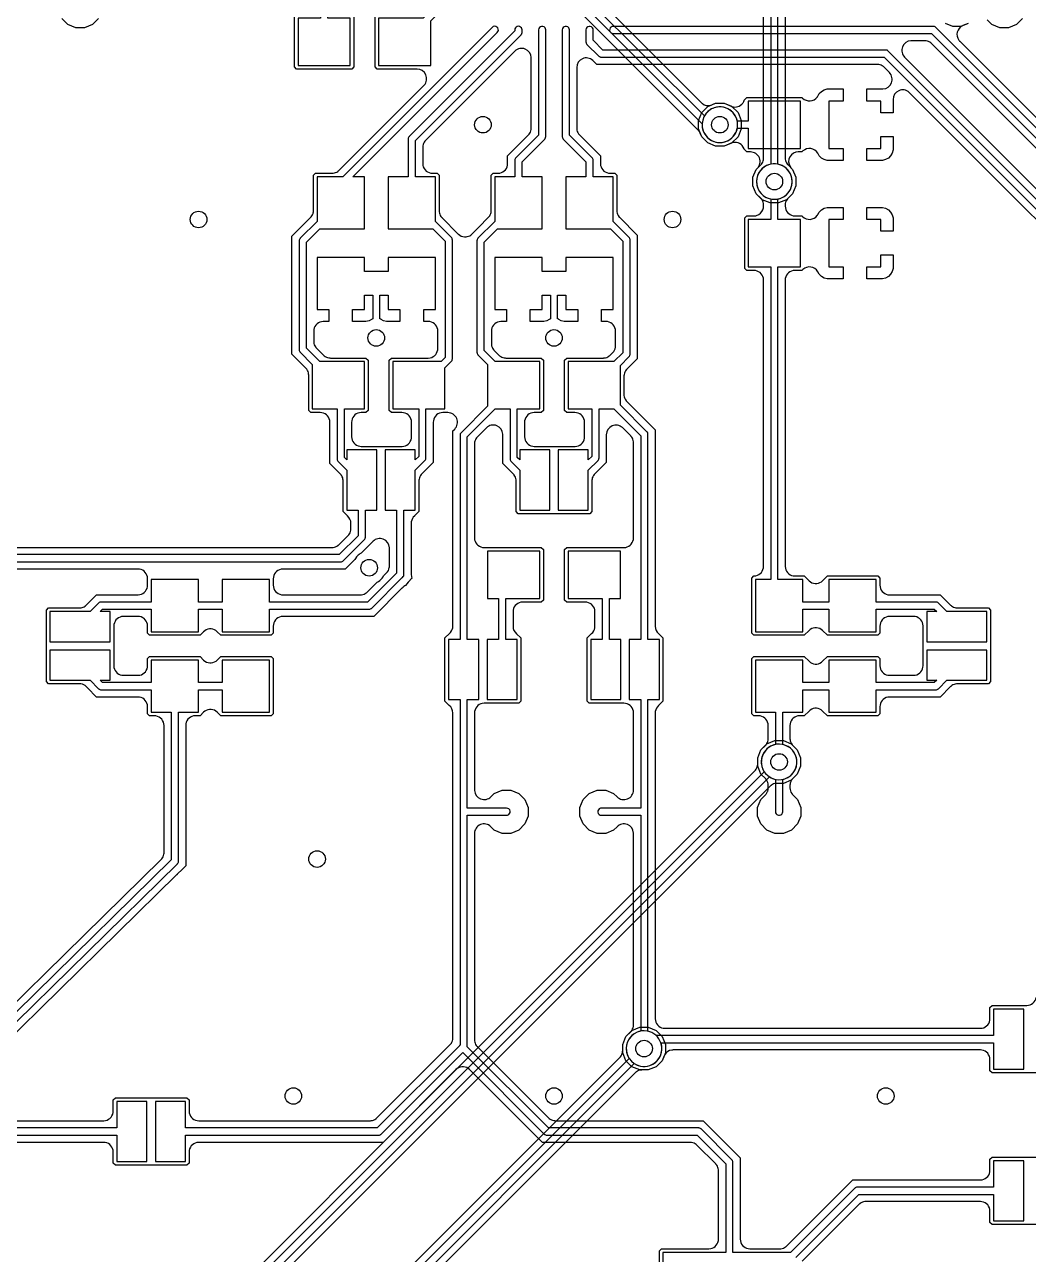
# Model space of a CAD drawing. Header units: millimetres. Extents: x 0 to 70, y 0 to 70.
# Drawn here: x 23.83 to 45.01, y 13.16 to 39.11 of the extents above; entities that cross this region are included whole.
import ezdxf

# ---------------------------------------------------------------- set-up
doc = ezdxf.new("R2010")
doc.units = ezdxf.units.MM

msp = doc.modelspace()

# ---------------------------------------------------------------- linework, layer by layer
at = {"layer": '16_copper'}
for points in [[(39.723, 35.431, 0.817366), (39.726, 36.168), (39.726, 39.882), (39.771, 39.894, 1), (39.529, 40.606), (39.484, 40.587, 0.713592), (39.574, 39.882), (39.574, 36.168), (39.529, 36.156, 0.876973), (39.675, 35.425)], [(38.573, 36.631, 1), (38.427, 37.369), (38.379, 37.356, 0.1651), (38.188, 37.209), (38.173, 37.184), (35.708, 39.65), (35.711, 39.666, 1), (35.429, 39.694), (35.429, 39.666, 0.414214), (35.584, 39.539), (35.6, 39.542), (38.125, 37.017), (38.125, 36.975, 0.414214), (38.525, 36.625)], [(21.573, 3.931, 0.817366), (21.576, 4.668), (21.576, 5.268), (39.544, 23.236), (39.584, 23.213, 1), (39.916, 23.887), (39.871, 23.906, 0.713595), (39.436, 23.344), (21.446, 5.354), (21.441, 5.347), (21.436, 5.341, 0.087651), (21.426, 5.316), (21.425, 5.309), (21.424, 5.3), (21.424, 4.668), (21.379, 4.656, 0.876973), (21.525, 3.925)], [(31.073, 8.081, 0.817366), (31.076, 8.818), (31.076, 11.568), (36.694, 17.186), (36.734, 17.163, 1), (37.066, 17.837), (37.021, 17.856, 0.713595), (36.586, 17.294), (30.946, 11.654), (30.941, 11.647), (30.936, 11.641, 0.087651), (30.926, 11.616), (30.925, 11.609), (30.924, 11.6), (30.924, 8.818), (30.879, 8.806, 0.876973), (31.025, 8.075)]]:
    msp.add_lwpolyline(points, format="xyb", close=True, dxfattribs=at)
for points in [[(39.879, 39.756), (39.879, 36.294), (39.879, 36.284), (39.88, 36.273, 0.132342), (39.917, 36.175), (39.923, 36.168, 0.018024), (39.932, 36.157), (39.938, 36.15), (40.033, 36.056), (40.101, 35.89), (40.101, 35.71), (40.033, 35.544), (39.906, 35.417), (39.74, 35.349), (39.56, 35.349), (39.394, 35.417), (39.267, 35.544), (39.199, 35.71), (39.199, 35.89), (39.267, 36.056), (39.362, 36.15), (39.368, 36.158), (39.375, 36.165, 0.132344), (39.419, 36.261), (39.419, 36.27, 0.018059), (39.421, 36.284), (39.421, 36.294), (39.421, 39.756)], [(35.969, 39.605), (38.11, 37.463), (38.121, 37.454), (38.132, 37.444, 0.22288), (38.301, 37.409), (38.305, 37.41), (38.308, 37.41), (38.317, 37.414), (38.332, 37.419), (38.41, 37.451), (38.59, 37.451), (38.756, 37.383), (38.883, 37.256), (38.951, 37.09), (38.951, 36.91), (38.883, 36.744), (38.756, 36.617), (38.59, 36.549), (38.41, 36.549), (38.244, 36.617), (38.117, 36.744), (38.087, 36.818, 0.058456), (38.064, 36.859), (38.055, 36.87), (38.049, 36.877), (38.046, 36.88), (38.043, 36.884), (37.962, 36.965), (35.341, 39.585)], [(21.271, 5.395), (39.239, 23.363), (39.246, 23.37), (39.253, 23.378, 0.132344), (39.296, 23.474), (39.297, 23.482, 0.018059), (39.298, 23.497), (39.299, 23.506), (39.299, 23.64), (39.367, 23.806), (39.494, 23.933), (39.66, 24.001), (39.84, 24.001), (40.006, 23.933), (40.133, 23.806), (40.201, 23.64), (40.201, 23.46), (40.133, 23.294), (40.006, 23.167), (39.84, 23.099), (39.706, 23.099), (39.696, 23.098), (39.686, 23.098, 0.132342), (39.587, 23.06), (39.581, 23.055, 0.018024), (39.57, 23.045), (39.563, 23.039), (21.788, 5.265)], [(30.771, 11.695), (36.389, 17.313), (36.396, 17.32), (36.403, 17.328, 0.132344), (36.446, 17.424), (36.447, 17.432, 0.018059), (36.448, 17.447), (36.449, 17.456), (36.449, 17.59), (36.517, 17.756), (36.644, 17.883), (36.81, 17.951), (36.99, 17.951), (37.156, 17.883), (37.283, 17.756), (37.351, 17.59), (37.351, 17.41), (37.283, 17.244), (37.156, 17.117), (36.99, 17.049), (36.856, 17.049), (36.846, 17.048), (36.836, 17.048, 0.132342), (36.737, 17.01), (36.731, 17.005, 0.018024), (36.72, 16.995), (36.713, 16.989), (31.288, 11.565)]]:
    msp.add_lwpolyline(points, format="xyb", dxfattribs=at)
msp.add_lwpolyline([(43.741, 39.139), (43.585, 39.074), (43.415, 39.074), (43.259, 39.139)], dxfattribs=at)
at = {"layer": '1_copper'}
for points in [[(29.568, 38.174), (29.524, 38.218), (29.524, 39.282), (29.594, 39.352), (29.598, 39.354, 0.225014), (29.696, 39.497), (29.699, 39.529), (29.699, 39.74), (29.767, 39.906), (29.894, 40.033), (30.06, 40.101), (30.24, 40.101), (30.406, 40.033), (30.533, 39.906), (30.601, 39.74), (30.601, 39.529), (30.601, 39.529), (30.601, 39.528, 0.256856), (30.705, 39.352), (30.706, 39.352), (30.776, 39.282), (30.776, 38.218), (30.732, 38.174)], [(30.7, 39.25), (30.226, 39.25), (30.226, 39.282), (30.271, 39.294, 1), (30.029, 40.006), (29.984, 39.987, 0.713592), (30.074, 39.282), (30.074, 39.25), (29.6, 39.25), (29.6, 38.25), (30.7, 38.25)], [(32.4, 39.192), (32.632, 39.424), (33.75, 39.424), (33.772, 39.427, 0.866051), (33.75, 39.576), (32.6, 39.576), (32.592, 39.575), (32.583, 39.574, 0.087654), (32.559, 39.564), (32.553, 39.559), (32.546, 39.554), (32.242, 39.25), (31.3, 39.25), (31.3, 38.25), (32.4, 38.25)], [(25.635, 26.724), (25.425, 26.724), (25.475, 26.774), (26.5, 26.774), (26.5, 26.3), (27.5, 26.3), (27.5, 26.774), (28, 26.774), (28, 26.3), (29, 26.3), (29, 26.774), (31.1, 26.774), (31.108, 26.775), (31.117, 26.776, 0.087654), (31.141, 26.786), (31.147, 26.791), (31.154, 26.796), (31.798, 27.44), (31.805, 27.445, 0.145792), (31.83, 27.482), (31.831, 27.495), (31.833, 27.502, 0.003967), (31.833, 27.503), (31.833, 28.865), (32.074, 28.865), (32.074, 29.71), (32.277, 29.913), (32.282, 29.92), (32.288, 29.926, 0.087651), (32.298, 29.951), (32.298, 29.958), (32.299, 29.967), (32.299, 31), (32.7, 31), (32.7, 31.869), (32.832, 32.001), (32.838, 32.008), (32.843, 32.015, 0.087651), (32.853, 32.039), (32.854, 32.047), (32.855, 32.055), (32.855, 34.571), (32.854, 34.58), (32.853, 34.588, 0.087654), (32.843, 34.613), (32.838, 34.618), (32.832, 34.625), (32.5, 34.958), (32.5, 35.9), (32.076, 35.9), (32.076, 36.668), (34.304, 38.896), (34.309, 38.903), (34.314, 38.909, 0.087651), (34.324, 38.934), (34.325, 38.941), (34.326, 38.95), (34.326, 39), (34.323, 39.022, 0.752248), (34.177, 39.021), (34.174, 39), (34.174, 38.982), (31.946, 36.754), (31.941, 36.747), (31.936, 36.741, 0.087651), (31.926, 36.716), (31.925, 36.709), (31.924, 36.7), (31.924, 35.9), (31.5, 35.9), (31.5, 34.8), (32.442, 34.8), (32.702, 34.54), (32.702, 32.087), (32.616, 32), (31.6, 32), (31.6, 31), (32.147, 31), (32.147, 29.998), (32.074, 29.925), (32.074, 30.135), (31.439, 30.135), (31.439, 28.865), (31.68, 28.865), (31.68, 27.538), (31.068, 26.926), (29, 26.926), (29, 27.4), (28, 27.4), (28, 26.926), (27.5, 26.926), (27.5, 27.4), (26.5, 27.4), (26.5, 26.926), (25.444, 26.926), (25.435, 26.925), (25.427, 26.924, 0.087654), (25.402, 26.914), (25.397, 26.909), (25.39, 26.904), (25.21, 26.724), (24.365, 26.724), (24.365, 26.089), (25.635, 26.089)], [(37.224, 24.865), (37.224, 26.135), (36.983, 26.135), (36.983, 30.467), (36.981, 30.475), (36.981, 30.484, 0.087654), (36.97, 30.508), (36.966, 30.514), (36.96, 30.521), (36.4, 31.081), (36.4, 31.919), (36.582, 32.101), (36.588, 32.108), (36.593, 32.115, 0.087651), (36.603, 32.139), (36.604, 32.147), (36.605, 32.155), (36.605, 34.571), (36.604, 34.58), (36.603, 34.588, 0.087654), (36.593, 34.613), (36.588, 34.618), (36.582, 34.625), (36.25, 34.958), (36.25, 35.9), (35.826, 35.9), (35.826, 36.25), (35.825, 36.258), (35.824, 36.267, 0.087654), (35.814, 36.291), (35.809, 36.297), (35.804, 36.304), (35.326, 36.782), (35.326, 39), (35.323, 39.022, 0.866051), (35.174, 39), (35.174, 36.75), (35.175, 36.742), (35.176, 36.733, 0.087654), (35.186, 36.709), (35.191, 36.703), (35.196, 36.696), (35.674, 36.218), (35.674, 35.9), (35.25, 35.9), (35.25, 34.8), (36.192, 34.8), (36.452, 34.54), (36.452, 32.187), (36.266, 32), (35.3, 32), (35.3, 31), (35.799, 31), (35.799, 30), (35.724, 29.925), (35.724, 30.135), (35.089, 30.135), (35.089, 28.865), (35.724, 28.865), (35.724, 29.71), (35.929, 29.915), (35.934, 29.922), (35.939, 29.928, 0.087651), (35.949, 29.953), (35.95, 29.96), (35.951, 29.969), (35.951, 31), (36.266, 31), (36.83, 30.435), (36.83, 26.135), (36.589, 26.135), (36.589, 24.865), (36.83, 24.865), (36.83, 22.576), (36, 22.576), (35.978, 22.573, 0.866051), (36, 22.424), (36.83, 22.424), (36.83, 17.869), (36.827, 17.869, 1), (36.973, 17.131), (37.021, 17.144, 0.414214), (37.256, 17.621), (37.255, 17.624), (44.276, 17.624), (44.276, 17.065), (44.911, 17.065), (44.911, 18.335), (44.276, 18.335), (44.276, 17.776), (37.154, 17.776), (37.148, 17.783), (37.109, 17.812, 0.065542), (37.021, 17.856), (36.983, 17.866), (36.983, 24.865)], [(57, 27.4), (56, 27.4), (56, 26.926), (55.182, 26.926), (43.054, 39.054), (43.047, 39.059), (43.041, 39.064, 0.087651), (43.016, 39.074), (43.009, 39.075), (43, 39.076), (36.25, 39.076), (36.228, 39.073, 0.866051), (36.25, 38.924), (42.968, 38.924), (55.096, 26.796), (55.103, 26.791), (55.109, 26.786, 0.087651), (55.134, 26.776), (55.141, 26.775), (55.15, 26.774), (56, 26.774), (56, 26.3), (57, 26.3)], [(33.127, 34.633), (33.144, 34.633, 0.134413), (33.244, 34.671), (33.269, 34.692), (33.415, 34.838), (33.415, 34.838), (33.614, 35.038), (33.621, 35.045), (33.628, 35.053, 0.132344), (33.671, 35.149), (33.672, 35.157, 0.018059), (33.673, 35.172), (33.674, 35.181), (33.674, 35.932), (33.718, 35.976), (33.818, 35.976, 0.368322), (34.019, 36.147), (34.021, 36.179), (34.021, 36.345), (34.462, 36.785), (34.468, 36.793), (34.475, 36.8, 0.132344), (34.519, 36.897), (34.519, 36.905, 0.018059), (34.521, 36.92), (34.521, 36.929), (34.521, 38.408), (34.521, 38.417, 0.651699), (34.175, 38.551), (32.288, 36.665), (32.282, 36.657), (32.275, 36.65, 0.132344), (32.231, 36.553), (32.231, 36.545, 0.018059), (32.229, 36.53), (32.229, 36.521), (32.229, 36.179), (32.229, 36.179), (32.229, 36.178, 0.366019), (32.4, 35.979), (32.432, 35.976), (32.532, 35.976), (32.576, 35.932), (32.576, 35.181), (32.577, 35.171), (32.577, 35.161, 0.132342), (32.615, 35.062), (32.62, 35.056, 0.018024), (32.63, 35.045), (32.636, 35.038), (32.981, 34.692), (32.982, 34.691), (32.982, 34.691, 0.177258), (33.11, 34.633)], [(39.659, 22.043), (39.491, 22.112), (39.362, 22.241), (39.293, 22.409), (39.293, 22.591), (39.362, 22.759), (39.462, 22.858), (39.468, 22.866), (39.475, 22.874, 0.075367), (39.506, 22.926), (39.51, 22.935), (39.512, 22.943), (39.515, 22.95, 0.022308), (39.519, 22.97), (39.519, 22.978, 0.016538), (39.521, 22.993), (39.521, 23.002), (39.521, 23.056, 0.157847), (39.483, 23.175), (39.477, 23.182, 0.018026), (39.468, 23.193), (39.462, 23.2), (39.367, 23.294), (39.299, 23.46), (39.299, 23.64), (39.367, 23.806), (39.462, 23.9), (39.468, 23.908), (39.475, 23.915, 0.132344), (39.519, 24.011), (39.519, 24.02, 0.018059), (39.521, 24.034), (39.521, 24.044), (39.521, 24.321), (39.521, 24.321), (39.521, 24.322, 0.366019), (39.35, 24.521), (39.318, 24.524), (39.218, 24.524), (39.174, 24.568), (39.174, 25.732), (39.218, 25.776), (40.282, 25.776), (40.381, 25.676), (40.382, 25.676), (40.382, 25.675, 0.366016), (40.644, 25.655), (40.669, 25.676), (40.768, 25.776), (41.832, 25.776), (41.876, 25.732), (41.876, 25.582), (41.876, 25.581), (41.876, 25.58, 0.366019), (42.047, 25.381), (42.079, 25.379), (42.586, 25.379), (42.586, 25.379), (42.587, 25.379, 0.366019), (42.786, 25.55), (42.789, 25.582), (42.789, 26.418), (42.789, 26.419), (42.789, 26.42, 0.366019), (42.618, 26.619), (42.586, 26.621), (42.079, 26.621), (42.079, 26.621), (42.078, 26.621, 0.366019), (41.879, 26.45), (41.876, 26.418), (41.876, 26.268), (41.832, 26.224), (40.768, 26.224), (40.669, 26.324), (40.668, 26.324), (40.668, 26.325, 0.366016), (40.406, 26.345), (40.381, 26.324), (40.282, 26.224), (39.218, 26.224), (39.174, 26.268), (39.174, 27.432), (39.218, 27.476), (39.219, 27.476), (39.22, 27.476, 0.366019), (39.419, 27.647), (39.421, 27.679), (39.421, 33.721), (39.421, 33.721), (39.421, 33.722, 0.366019), (39.25, 33.921), (39.218, 33.924), (39.068, 33.924), (39.024, 33.968), (39.024, 35.032), (39.068, 35.076), (39.218, 35.076), (39.219, 35.076), (39.22, 35.076, 0.087944), (39.29, 35.089), (39.305, 35.097), (39.32, 35.104, 0.207265), (39.419, 35.247), (39.421, 35.279), (39.421, 35.306, 0.157844), (39.383, 35.425), (39.377, 35.432, 0.018024), (39.368, 35.443), (39.362, 35.45), (39.267, 35.544), (39.199, 35.71), (39.199, 35.89), (39.267, 36.056), (39.289, 36.077, 0.66819), (39.145, 36.424), (39.068, 36.424), (39.017, 36.475), (39.015, 36.482), (39.011, 36.494, 0.380245), (38.774, 36.622), (38.759, 36.617), (38.749, 36.615), (38.746, 36.613), (38.743, 36.612), (38.59, 36.549), (38.41, 36.549), (38.244, 36.617), (38.117, 36.744), (38.049, 36.91), (38.049, 37.09), (38.117, 37.256), (38.244, 37.383), (38.41, 37.451), (38.59, 37.451), (38.743, 37.388), (38.748, 37.386), (38.752, 37.384, 0.334374), (38.985, 37.457), (38.993, 37.468), (38.995, 37.472), (38.998, 37.476, 0.039496), (39.013, 37.509), (39.016, 37.521), (39.017, 37.524), (39.068, 37.576), (40.232, 37.576), (40.247, 37.561, 0.457931), (40.553, 37.584), (40.558, 37.59), (40.561, 37.596), (40.566, 37.603), (40.597, 37.656), (40.644, 37.703), (40.702, 37.737), (40.767, 37.754), (41.1, 37.754), (41.1, 37.5), (40.8, 37.5), (40.8, 36.5), (41.1, 36.5), (41.1, 36.246), (40.767, 36.246), (40.702, 36.263), (40.644, 36.297), (40.597, 36.344), (40.566, 36.397, 0.47992), (40.253, 36.445), (40.247, 36.439), (40.232, 36.424), (40.155, 36.424, 0.580966), (39.98, 36.117), (39.985, 36.11, 0.044818), (40.011, 36.077), (40.033, 36.056), (40.101, 35.89), (40.101, 35.71), (40.033, 35.544), (39.938, 35.45), (39.932, 35.442), (39.925, 35.435, 0.123932), (39.881, 35.339), (39.881, 35.33, 0.017558), (39.879, 35.316), (39.879, 35.306), (39.879, 35.279, 0.368322), (40.05, 35.079), (40.082, 35.076), (40.232, 35.076), (40.247, 35.061, 0.457948), (40.553, 35.084), (40.558, 35.09), (40.561, 35.096), (40.566, 35.103), (40.597, 35.156), (40.644, 35.203), (40.702, 35.237), (40.767, 35.254), (41.1, 35.254), (41.1, 35), (40.8, 35), (40.8, 34), (41.1, 34), (41.1, 33.746), (40.767, 33.746), (40.702, 33.763), (40.644, 33.797), (40.597, 33.844), (40.566, 33.897, 0.479974), (40.253, 33.944), (40.247, 33.939), (40.232, 33.924), (40.082, 33.924), (40.081, 33.924), (40.08, 33.924, 0.366019), (39.881, 33.753), (39.879, 33.721), (39.879, 27.679), (39.879, 27.679), (39.879, 27.678, 0.366019), (40.05, 27.479), (40.082, 27.476), (40.282, 27.476), (40.381, 27.376), (40.382, 27.376), (40.382, 27.375, 0.366016), (40.644, 27.355), (40.669, 27.376), (40.768, 27.476), (41.832, 27.476), (41.876, 27.432), (41.876, 27.282), (41.876, 27.281), (41.876, 27.28, 0.366019), (42.047, 27.081), (42.079, 27.079), (43.151, 27.079), (43.37, 26.86), (43.378, 26.853), (43.385, 26.846, 0.132344), (43.482, 26.803), (43.49, 26.802, 0.018059), (43.504, 26.801), (43.514, 26.8), (44.167, 26.8), (44.211, 26.755), (44.211, 25.245), (44.167, 25.2), (43.514, 25.2), (43.504, 25.199), (43.493, 25.199, 0.132342), (43.395, 25.161), (43.388, 25.156), (43.383, 25.152), (43.38, 25.149), (43.379, 25.149), (43.377, 25.146), (43.37, 25.14), (43.151, 24.921), (42.079, 24.921), (42.079, 24.921), (42.078, 24.921, 0.366019), (41.879, 24.75), (41.876, 24.718), (41.876, 24.568), (41.832, 24.524), (40.768, 24.524), (40.669, 24.624), (40.668, 24.624), (40.668, 24.625, 0.366016), (40.406, 24.645), (40.381, 24.624), (40.282, 24.524), (40.182, 24.524, 0.368322), (39.981, 24.353), (39.979, 24.321), (39.979, 24.044), (39.979, 24.034), (39.98, 24.023, 0.132342), (40.017, 23.925), (40.023, 23.918, 0.018024), (40.032, 23.907), (40.038, 23.9), (40.133, 23.806), (40.201, 23.64), (40.201, 23.46), (40.133, 23.294), (40.038, 23.2), (40.032, 23.192), (40.025, 23.185, 0.075384), (39.994, 23.132), (39.99, 23.123), (39.988, 23.116), (39.985, 23.108, 0.022313), (39.981, 23.089), (39.981, 23.08, 0.016538), (39.979, 23.066), (39.979, 23.056), (39.979, 23.002, 0.157844), (40.017, 22.883), (40.023, 22.877, 0.018024), (40.032, 22.866), (40.038, 22.858), (40.138, 22.759), (40.207, 22.591), (40.207, 22.409), (40.138, 22.241), (40.009, 22.112), (39.841, 22.043)], [(40.2, 37.5), (39.1, 37.5), (39.1, 37.076), (38.868, 37.076), (38.856, 37.121, 1), (38.144, 36.879), (38.163, 36.834, 0.713592), (38.868, 36.924), (39.1, 36.924), (39.1, 36.5), (40.2, 36.5)], [(44.135, 26.724), (43.29, 26.724), (43.11, 26.904), (43.103, 26.909), (43.097, 26.914, 0.087651), (43.072, 26.924), (43.065, 26.925), (43.056, 26.926), (41.8, 26.926), (41.8, 27.4), (40.8, 27.4), (40.8, 26.926), (40.25, 26.926), (40.25, 27.4), (39.726, 27.4), (39.726, 34), (40.2, 34), (40.2, 35), (39.726, 35), (39.726, 35.432), (39.771, 35.444, 1), (39.529, 36.156), (39.484, 36.137, 0.713592), (39.574, 35.432), (39.574, 35), (39.1, 35), (39.1, 34), (39.574, 34), (39.574, 27.4), (39.25, 27.4), (39.25, 26.3), (40.25, 26.3), (40.25, 26.774), (40.8, 26.774), (40.8, 26.3), (41.8, 26.3), (41.8, 26.774), (43.025, 26.774), (43.075, 26.724), (42.865, 26.724), (42.865, 26.089), (44.135, 26.089)], [(31.792, 30.211), (31.793, 30.211, 0.366019), (31.992, 30.382), (31.995, 30.414), (31.995, 30.721), (31.995, 30.721), (31.995, 30.722, 0.366019), (31.824, 30.921), (31.791, 30.924), (31.568, 30.924), (31.524, 30.968), (31.524, 32.032), (31.568, 32.076), (32.347, 32.076), (32.348, 32.076), (32.348, 32.076, 0.366019), (32.547, 32.247), (32.55, 32.279), (32.55, 32.643), (32.55, 32.644), (32.55, 32.644, 0.366019), (32.379, 32.843), (32.347, 32.846), (32.25, 32.846), (32.25, 33.1), (32.5, 33.1), (32.5, 34.2), (31.5, 34.2), (31.5, 33.9), (31, 33.9), (31, 34.2), (30, 34.2), (30, 33.1), (30.25, 33.1), (30.25, 32.846), (30.132, 32.846), (30.131, 32.846), (30.13, 32.846, 0.366019), (29.931, 32.675), (29.929, 32.643), (29.929, 32.429), (29.929, 32.419), (29.93, 32.409, 0.132342), (29.967, 32.31), (29.973, 32.303, 0.018024), (29.982, 32.292), (29.988, 32.285), (30.138, 32.136), (30.145, 32.129), (30.153, 32.122, 0.132344), (30.249, 32.079), (30.257, 32.078, 0.018059), (30.272, 32.077), (30.281, 32.076), (31.032, 32.076), (31.076, 32.032), (31.076, 30.968), (31.032, 30.924), (30.932, 30.924, 0.368322), (30.731, 30.753), (30.729, 30.721), (30.729, 30.414), (30.729, 30.414), (30.729, 30.413, 0.366019), (30.9, 30.214), (30.932, 30.211), (31.791, 30.211)], [(35.444, 30.211), (35.445, 30.211, 0.366019), (35.644, 30.382), (35.646, 30.414), (35.646, 30.721), (35.646, 30.721), (35.646, 30.722, 0.366019), (35.475, 30.921), (35.443, 30.924), (35.268, 30.924), (35.224, 30.968), (35.224, 32.032), (35.268, 32.076), (36.042, 32.076), (36.052, 32.077), (36.062, 32.077, 0.132342), (36.161, 32.115), (36.167, 32.12, 0.025549), (36.186, 32.136), (36.24, 32.19, 0.157846), (36.297, 32.302), (36.298, 32.31, 0.018059), (36.299, 32.325), (36.3, 32.334), (36.3, 32.643), (36.3, 32.644), (36.3, 32.644, 0.366019), (36.129, 32.843), (36.097, 32.846), (36, 32.846), (36, 33.1), (36.25, 33.1), (36.25, 34.2), (35.25, 34.2), (35.25, 33.9), (34.75, 33.9), (34.75, 34.2), (33.75, 34.2), (33.75, 33.1), (34, 33.1), (34, 32.846), (33.882, 32.846), (33.881, 32.846), (33.88, 32.846, 0.366019), (33.681, 32.675), (33.679, 32.643), (33.679, 32.379), (33.679, 32.369), (33.68, 32.359, 0.132342), (33.717, 32.26), (33.723, 32.253, 0.018024), (33.732, 32.242), (33.738, 32.235), (33.838, 32.136), (33.845, 32.129), (33.853, 32.122, 0.132344), (33.949, 32.079), (33.957, 32.078, 0.018059), (33.972, 32.077), (33.981, 32.076), (34.732, 32.076), (34.776, 32.032), (34.776, 30.968), (34.732, 30.924), (34.582, 30.924), (34.581, 30.924), (34.58, 30.924, 0.366019), (34.381, 30.753), (34.379, 30.721), (34.379, 30.414), (34.379, 30.414), (34.379, 30.413, 0.366019), (34.55, 30.214), (34.582, 30.211), (35.443, 30.211)], [(29.279, 27.621, 0.368322), (29.079, 27.45), (29.076, 27.418), (29.076, 27.282), (29.076, 27.281), (29.076, 27.28, 0.366019), (29.247, 27.081), (29.279, 27.079), (30.921, 27.079), (30.931, 27.079), (30.941, 27.08, 0.132342), (31.04, 27.117), (31.047, 27.123, 0.018024), (31.058, 27.132), (31.065, 27.138), (31.272, 27.345), (31.295, 27.358, 0.098492), (31.392, 27.455), (31.405, 27.478), (31.468, 27.542, 0.157846), (31.525, 27.653), (31.526, 27.661, 0.018059), (31.527, 27.676), (31.528, 27.685), (31.528, 28.064), (31.527, 28.073, 0.651699), (31.181, 28.208), (30.928, 27.955), (30.905, 27.942, 0.065544), (30.836, 27.881), (30.808, 27.845), (30.795, 27.822), (30.595, 27.621)], [(39.761, 22.425, 0.371202), (39.826, 22.5), (39.826, 23.182), (39.871, 23.194, 0.764179), (39.826, 23.918), (39.826, 24.6), (40.25, 24.6), (40.25, 25.074), (40.8, 25.074), (40.8, 24.6), (41.8, 24.6), (41.8, 25.074), (43.056, 25.074), (43.065, 25.075), (43.073, 25.076, 0.087654), (43.098, 25.086), (43.103, 25.091), (43.11, 25.096), (43.29, 25.276), (44.135, 25.276), (44.135, 25.911), (42.865, 25.911), (42.865, 25.276), (43.075, 25.276), (43.025, 25.226), (41.8, 25.226), (41.8, 25.7), (40.8, 25.7), (40.8, 25.226), (40.25, 25.226), (40.25, 25.7), (39.25, 25.7), (39.25, 24.6), (39.674, 24.6), (39.674, 23.918), (39.629, 23.906, 0.764179), (39.674, 23.182), (39.674, 22.5), (39.677, 22.478, 0.294754), (39.74, 22.425)]]:
    msp.add_lwpolyline(points, format="xyb", close=True, dxfattribs=at)
for points in [[(22.905, 28.079), (30.321, 28.079), (30.331, 28.079), (30.341, 28.08, 0.132342), (30.44, 28.117), (30.447, 28.123, 0.018024), (30.458, 28.132), (30.465, 28.138), (30.655, 28.329), (30.662, 28.337), (30.669, 28.344, 0.132344), (30.712, 28.44), (30.713, 28.449, 0.018059), (30.714, 28.463), (30.715, 28.472), (30.715, 28.586), (30.715, 28.586), (30.715, 28.587, 0.221466), (30.64, 28.743), (30.55, 28.833), (30.55, 29.486), (30.549, 29.496), (30.549, 29.507), (30.547, 29.514), (30.547, 29.522, 0.103655), (30.511, 29.605), (30.506, 29.612, 0.017229), (30.496, 29.623), (30.49, 29.63), (30.271, 29.849), (30.271, 30.721), (30.271, 30.721), (30.271, 30.722, 0.366019), (30.1, 30.921), (30.068, 30.924), (29.868, 30.924), (29.824, 30.968), (29.824, 31.719), (29.823, 31.729), (29.823, 31.739, 0.132342), (29.785, 31.838), (29.78, 31.844, 0.018024), (29.77, 31.855), (29.764, 31.862), (29.471, 32.155), (29.471, 34.645), (29.864, 35.038), (29.871, 35.045), (29.878, 35.053, 0.132344), (29.921, 35.149), (29.922, 35.157, 0.018059), (29.923, 35.172), (29.924, 35.181), (29.924, 35.932), (29.968, 35.976), (30.319, 35.976), (30.329, 35.977), (30.339, 35.977, 0.131413), (30.438, 36.015), (30.444, 36.02, 0.017994), (30.455, 36.03), (30.462, 36.036), (30.465, 36.038), (32.254, 37.827), (32.26, 37.834, 0.651678), (32.11, 38.174), (31.268, 38.174), (31.224, 38.218), (31.224, 39.282)], [(23.032, 27.774), (30.5, 27.774), (30.508, 27.775), (30.517, 27.776, 0.087654), (30.541, 27.786), (30.547, 27.791), (30.554, 27.796), (30.997, 28.24), (31.003, 28.247), (31.008, 28.253, 0.087651), (31.018, 28.278), (31.019, 28.285), (31.02, 28.294), (31.02, 28.865), (31.261, 28.865), (31.261, 30.135), (30.626, 30.135), (30.626, 29.925), (30.576, 29.975), (30.576, 31), (31, 31), (31, 32), (30.058, 32), (29.776, 32.282), (29.776, 34.518), (30.058, 34.8), (31, 34.8), (31, 35.9), (30.758, 35.9), (33.804, 38.946), (33.817, 38.964, 0.866058), (33.696, 39.054), (30.542, 35.9), (30, 35.9), (30, 34.958), (29.646, 34.604), (29.641, 34.597), (29.636, 34.591, 0.087651), (29.626, 34.566), (29.625, 34.559), (29.624, 34.55), (29.624, 32.25), (29.625, 32.242), (29.626, 32.233, 0.087654), (29.636, 32.209), (29.641, 32.203), (29.646, 32.196), (29.9, 31.942), (29.9, 31), (30.424, 31), (30.424, 29.944), (30.425, 29.935), (30.426, 29.927, 0.087654), (30.436, 29.902), (30.441, 29.897), (30.446, 29.89), (30.626, 29.71), (30.626, 28.865), (30.867, 28.865), (30.867, 28.325), (30.468, 27.926), (23, 27.926)], [(40.1, 13.092), (41.432, 14.424), (44.276, 14.424), (44.276, 13.865), (44.911, 13.865), (44.911, 15.135), (44.276, 15.135), (44.276, 14.576), (41.4, 14.576), (41.392, 14.575), (41.383, 14.574, 0.087654), (41.359, 14.564), (41.353, 14.559), (41.346, 14.554), (39.992, 13.2), (38.776, 13.2), (38.776, 15.1), (38.775, 15.108), (38.774, 15.117, 0.087654), (38.764, 15.141), (38.759, 15.147), (38.754, 15.154), (38.104, 15.804), (38.097, 15.809), (38.091, 15.814, 0.087651), (38.066, 15.824), (38.059, 15.825), (38.05, 15.826), (34.882, 15.826), (33.17, 17.538), (33.17, 22.424), (34, 22.424), (34.022, 22.427, 0.866051), (34, 22.576), (33.17, 22.576), (33.17, 24.865), (33.411, 24.865), (33.411, 26.135), (33.17, 26.135), (33.17, 30.412), (33.758, 31), (34.074, 31), (34.074, 29.944), (34.075, 29.935), (34.076, 29.927, 0.087654), (34.086, 29.902), (34.091, 29.897), (34.096, 29.89), (34.276, 29.71), (34.276, 28.865), (34.911, 28.865), (34.911, 30.135), (34.276, 30.135), (34.276, 29.925), (34.226, 29.975), (34.226, 31), (34.7, 31), (34.7, 32), (33.758, 32), (33.526, 32.232), (33.526, 34.518), (33.808, 34.8), (34.75, 34.8), (34.75, 35.9), (34.326, 35.9), (34.326, 36.218), (34.804, 36.696), (34.809, 36.703), (34.814, 36.709, 0.087651), (34.824, 36.734), (34.825, 36.741), (34.826, 36.75), (34.826, 39), (34.823, 39.022, 0.866051), (34.674, 39), (34.674, 36.782), (34.196, 36.304), (34.191, 36.297), (34.186, 36.291, 0.087651), (34.176, 36.266), (34.175, 36.259), (34.174, 36.25), (34.174, 35.9), (33.75, 35.9), (33.75, 34.958), (33.396, 34.604), (33.391, 34.597), (33.386, 34.591, 0.087651), (33.376, 34.566), (33.375, 34.559), (33.374, 34.55), (33.374, 32.2), (33.375, 32.192), (33.376, 32.183, 0.087654), (33.386, 32.159), (33.391, 32.153), (33.396, 32.146), (33.6, 31.942), (33.6, 31.058), (33.04, 30.497), (33.035, 30.491), (33.029, 30.484, 0.087651), (33.019, 30.46), (33.019, 30.452), (33.017, 30.444), (33.017, 26.135), (32.776, 26.135), (32.776, 24.865), (33.017, 24.865), (33.017, 17.572), (33.017, 17.571), (33.015, 17.57), (33.009, 17.566), (33.003, 17.56), (31.268, 15.826), (27.224, 15.826), (27.224, 16.385), (26.589, 16.385), (26.589, 15.115), (27.224, 15.115), (27.224, 15.674), (31.3, 15.674), (31.308, 15.675), (31.317, 15.676, 0.087654), (31.341, 15.686), (31.347, 15.691), (31.354, 15.696), (33.075, 17.417), (34.796, 15.696), (34.803, 15.691), (34.809, 15.686, 0.087651), (34.834, 15.676), (34.841, 15.675), (34.85, 15.674), (38.018, 15.674), (38.624, 15.068), (38.624, 13.2), (37.3, 13.2), (37.3, 10.4)], [(48.054, 32.554), (42.054, 38.554), (42.047, 38.559), (42.041, 38.564, 0.087651), (42.016, 38.574), (42.009, 38.575), (42, 38.576), (36.032, 38.576), (35.826, 38.782), (35.826, 39), (35.823, 39.022, 0.866051), (35.674, 39), (35.674, 38.75), (35.675, 38.742), (35.676, 38.733, 0.087654), (35.686, 38.709), (35.691, 38.703), (35.696, 38.696), (35.946, 38.446), (35.953, 38.441), (35.959, 38.436, 0.087651), (35.984, 38.426), (35.991, 38.425), (36, 38.424), (41.968, 38.424), (47.924, 32.468)], [(43.741, 39.139), (43.629, 39.092), (43.624, 39.09), (43.619, 39.088, 0.469058), (43.542, 38.785), (43.552, 38.774), (43.558, 38.765), (43.56, 38.763), (43.563, 38.761), (55.185, 27.138)], [(54.862, 26.815), (42.965, 38.712), (42.957, 38.718), (42.95, 38.725, 0.132344), (42.853, 38.769), (42.845, 38.769, 0.018059), (42.83, 38.771), (42.821, 38.771), (42.542, 38.771), (42.533, 38.771, 0.651699), (42.399, 38.425), (48.035, 32.788)], [(47.712, 32.465), (42.501, 37.676), (42.494, 37.682, 0.651678), (42.154, 37.532), (42.154, 37.25), (41.9, 37.25), (41.9, 37.5), (41.6, 37.5), (41.6, 37.754), (41.932, 37.754), (41.941, 37.755, 0.651706), (42.076, 38.101), (41.965, 38.212), (41.957, 38.218), (41.95, 38.225, 0.132344), (41.853, 38.269), (41.845, 38.269, 0.018055), (41.83, 38.271), (41.821, 38.271), (35.905, 38.271), (35.825, 38.351), (35.818, 38.357, 0.651705), (35.479, 38.208), (35.479, 36.929), (35.479, 36.919), (35.48, 36.909, 0.132342), (35.517, 36.81), (35.523, 36.803, 0.018024), (35.532, 36.792), (35.538, 36.785), (35.979, 36.345), (35.979, 36.179), (35.979, 36.179), (35.979, 36.178, 0.366019), (36.15, 35.979), (36.182, 35.976), (36.282, 35.976), (36.326, 35.932), (36.326, 35.181), (36.327, 35.171), (36.327, 35.161, 0.132342), (36.365, 35.062), (36.37, 35.056, 0.018024), (36.38, 35.045), (36.386, 35.038), (36.757, 34.666), (36.757, 32.061), (36.536, 31.839), (36.53, 31.832), (36.527, 31.829), (36.527, 31.829), (36.522, 31.824, 0.132344), (36.479, 31.728), (36.478, 31.719, 0.018059), (36.477, 31.705), (36.476, 31.695), (36.476, 31.305), (36.477, 31.294), (36.477, 31.284, 0.132342), (36.515, 31.185), (36.52, 31.179, 0.018024), (36.53, 31.168), (36.536, 31.161), (37.135, 30.562), (37.135, 26.414), (37.135, 26.414), (37.135, 26.413, 0.221466), (37.21, 26.257), (37.3, 26.167), (37.3, 24.833), (37.208, 24.742), (37.207, 24.741, 0.179355), (37.138, 24.618), (37.135, 24.586), (37.135, 18.132), (37.135, 18.131), (37.135, 18.13, 0.366019), (37.306, 17.931), (37.338, 17.929), (43.997, 17.929), (43.998, 17.929), (43.998, 17.929, 0.366019), (44.197, 18.1), (44.2, 18.132), (44.2, 18.367), (44.245, 18.411), (44.975, 18.411), (44.975, 18.411), (44.976, 18.411, 0.366019), (45.175, 18.582)], [(22.244, 15.979), (25.497, 15.979), (25.498, 15.979), (25.498, 15.979, 0.366019), (25.697, 16.15), (25.7, 16.182), (25.7, 16.417), (25.745, 16.461), (27.255, 16.461), (27.3, 16.417), (27.3, 16.182), (27.3, 16.181), (27.3, 16.18, 0.366019), (27.471, 15.981), (27.503, 15.979), (31.121, 15.979), (31.131, 15.979), (31.141, 15.98, 0.132342), (31.24, 16.017), (31.247, 16.023, 0.018024), (31.258, 16.032), (31.265, 16.038), (32.805, 17.579), (32.812, 17.587), (32.819, 17.594, 0.132344), (32.862, 17.69), (32.863, 17.699, 0.018059), (32.864, 17.713), (32.865, 17.722), (32.865, 24.586), (32.865, 24.586), (32.865, 24.587, 0.221466), (32.79, 24.743), (32.7, 24.833), (32.7, 26.167), (32.792, 26.258), (32.793, 26.259, 0.179355), (32.862, 26.382), (32.865, 26.414), (32.865, 30.538), (32.904, 30.577, 0.668187), (32.76, 30.924), (32.655, 30.924), (32.654, 30.924), (32.653, 30.924, 0.366019), (32.454, 30.753), (32.452, 30.721), (32.452, 29.872), (32.21, 29.63), (32.203, 29.622), (32.196, 29.615, 0.132344), (32.153, 29.518), (32.152, 29.51, 0.018059), (32.151, 29.496), (32.15, 29.486), (32.15, 28.833), (32.058, 28.742), (32.057, 28.741, 0.179355), (31.988, 28.618), (31.985, 28.586), (31.985, 27.529), (31.986, 27.519), (31.986, 27.505), (31.997, 27.422), (31.996, 27.421), (31.996, 27.419), (31.937, 27.36), (31.93, 27.352), (31.92, 27.342), (31.869, 27.276), (31.868, 27.275, 0.04683), (31.834, 27.255), (31.826, 27.248), (31.813, 27.236), (31.811, 27.234), (31.807, 27.231, 0.018024), (31.795, 27.221), (31.788, 27.215), (31.195, 26.621), (29.279, 26.621), (29.279, 26.621), (29.278, 26.621, 0.366019), (29.079, 26.45), (29.076, 26.418), (29.076, 26.268), (29.032, 26.224), (27.968, 26.224), (27.894, 26.299), (27.893, 26.299), (27.893, 26.3, 0.366016), (27.631, 26.32), (27.606, 26.299), (27.532, 26.224), (26.468, 26.224), (26.424, 26.268), (26.424, 26.418), (26.424, 26.419), (26.424, 26.42, 0.366019), (26.253, 26.619), (26.221, 26.621), (25.914, 26.621), (25.914, 26.621), (25.913, 26.621, 0.366019), (25.714, 26.45), (25.711, 26.418), (25.711, 25.582), (25.711, 25.581), (25.711, 25.58, 0.366019), (25.882, 25.381), (25.914, 25.379), (26.221, 25.379), (26.221, 25.379), (26.222, 25.379, 0.366019), (26.421, 25.55), (26.424, 25.582), (26.424, 25.732), (26.468, 25.776), (27.532, 25.776), (27.606, 25.701), (27.607, 25.701), (27.607, 25.7, 0.366016), (27.869, 25.68), (27.894, 25.701), (27.968, 25.776), (29.032, 25.776), (29.076, 25.732), (29.076, 24.568), (29.032, 24.524), (27.968, 24.524), (27.894, 24.599), (27.893, 24.599), (27.893, 24.6, 0.366016), (27.631, 24.62), (27.606, 24.599), (27.532, 24.524), (27.432, 24.524, 0.368322), (27.231, 24.353), (27.229, 24.321), (27.229, 21.629), (27.229, 21.62), (27.229, 21.611), (27.23, 21.607), (27.229, 21.453), (27.229, 21.452), (27.229, 21.451), (27.229, 21.357), (27.162, 21.291, 0.002387), (27.16, 21.29), (27.05, 21.18), (27.045, 21.176), (27.04, 21.171), (27.034, 21.166), (22.102, 16.327)], [(45.755, 16.989), (44.245, 16.989), (44.2, 17.033), (44.2, 17.268), (44.2, 17.269), (44.2, 17.27, 0.366019), (44.029, 17.469), (43.997, 17.471), (37.512, 17.471), (37.498, 17.47), (37.484, 17.469, 0.222879), (37.339, 17.375), (37.338, 17.372), (37.336, 17.369), (37.331, 17.36), (37.325, 17.346), (37.283, 17.244), (37.156, 17.117), (36.99, 17.049), (36.81, 17.049), (36.644, 17.117), (36.517, 17.244), (36.449, 17.41), (36.449, 17.59), (36.517, 17.756), (36.618, 17.856), (36.625, 17.864), (36.632, 17.871, 0.132344), (36.675, 17.968), (36.676, 17.976, 0.018059), (36.677, 17.991), (36.678, 18), (36.678, 22.041), (36.677, 22.05, 0.651706), (36.331, 22.184), (36.259, 22.112), (36.091, 22.043), (35.909, 22.043), (35.741, 22.112), (35.612, 22.241), (35.543, 22.409), (35.543, 22.591), (35.612, 22.759), (35.741, 22.888), (35.909, 22.957), (36.091, 22.957), (36.259, 22.888), (36.331, 22.816, 0.668187), (36.678, 22.959), (36.678, 24.586), (36.678, 24.586), (36.678, 24.587, 0.366019), (36.507, 24.786), (36.475, 24.789), (35.745, 24.789), (35.7, 24.833), (35.7, 26.167), (35.792, 26.258), (35.793, 26.259, 0.179355), (35.862, 26.382), (35.865, 26.414), (35.865, 26.721), (35.865, 26.721), (35.865, 26.722, 0.366019), (35.694, 26.921), (35.662, 26.924), (35.268, 26.924), (35.224, 26.968), (35.224, 28.032), (35.268, 28.076), (36.475, 28.076), (36.475, 28.076), (36.476, 28.076, 0.366019), (36.675, 28.247), (36.678, 28.279), (36.678, 30.288), (36.677, 30.298), (36.677, 30.308, 0.132342), (36.639, 30.407), (36.634, 30.413, 0.018051), (36.624, 30.425), (36.618, 30.432), (36.45, 30.6), (36.443, 30.606, 0.651705), (36.104, 30.456), (36.104, 29.874), (35.86, 29.63), (35.853, 29.622), (35.846, 29.615, 0.132344), (35.803, 29.518), (35.802, 29.51, 0.018059), (35.801, 29.496), (35.8, 29.486), (35.8, 28.833), (35.755, 28.789), (34.245, 28.789), (34.2, 28.833), (34.2, 29.486), (34.199, 29.496), (34.199, 29.507, 0.132342), (34.161, 29.605), (34.156, 29.612, 0.018024), (34.146, 29.623), (34.14, 29.63), (33.921, 29.849), (33.921, 30.458), (33.921, 30.467, 0.651699), (33.575, 30.601), (33.382, 30.408), (33.375, 30.401), (33.368, 30.393, 0.132344), (33.325, 30.297), (33.324, 30.289, 0.018059), (33.323, 30.274), (33.322, 30.265), (33.322, 28.279), (33.322, 28.279), (33.322, 28.278, 0.366019), (33.493, 28.079), (33.525, 28.076), (34.732, 28.076), (34.776, 28.032), (34.776, 26.968), (34.732, 26.924), (34.338, 26.924), (34.337, 26.924), (34.337, 26.924, 0.366019), (34.138, 26.753), (34.135, 26.721), (34.135, 26.414), (34.135, 26.414), (34.135, 26.413, 0.221466), (34.21, 26.257), (34.3, 26.167), (34.3, 24.833), (34.255, 24.789), (33.525, 24.789), (33.525, 24.789), (33.524, 24.789, 0.366019), (33.325, 24.618), (33.322, 24.586), (33.322, 22.959), (33.323, 22.95, 0.651706), (33.669, 22.816), (33.741, 22.888), (33.909, 22.957), (34.091, 22.957), (34.259, 22.888), (34.388, 22.759), (34.457, 22.591), (34.457, 22.409), (34.388, 22.241), (34.259, 22.112), (34.091, 22.043), (33.909, 22.043), (33.741, 22.112), (33.669, 22.184, 0.668187), (33.322, 22.041), (33.322, 17.685), (33.323, 17.675), (33.323, 17.665, 0.132342), (33.361, 17.566), (33.366, 17.56, 0.018024), (33.376, 17.549), (33.382, 17.542), (34.885, 16.038), (34.893, 16.032), (34.9, 16.024, 0.132344), (34.997, 15.981), (35.005, 15.981, 0.018059), (35.02, 15.979), (35.029, 15.979), (38.145, 15.979), (38.929, 15.195), (38.929, 13.479), (38.929, 13.479), (38.929, 13.478, 0.366019), (39.1, 13.279), (39.132, 13.276), (39.769, 13.276), (39.779, 13.277), (39.789, 13.277, 0.132342), (39.888, 13.315), (39.894, 13.32, 0.018024), (39.905, 13.33), (39.912, 13.336), (41.305, 14.729), (43.997, 14.729), (43.998, 14.729), (43.998, 14.729, 0.366019), (44.197, 14.9), (44.2, 14.932), (44.2, 15.167), (44.245, 15.211), (45.755, 15.211)], [(21.425, 16.303), (26.711, 21.489), (26.718, 21.498), (26.725, 21.505, 0.132344), (26.769, 21.602), (26.769, 21.609), (26.771, 21.615), (26.771, 21.624), (26.771, 21.634), (26.771, 24.321), (26.771, 24.321), (26.771, 24.322, 0.366019), (26.6, 24.521), (26.568, 24.524), (26.468, 24.524), (26.424, 24.568), (26.424, 24.718), (26.424, 24.719), (26.424, 24.72, 0.366019), (26.253, 24.919), (26.221, 24.921), (25.349, 24.921), (25.155, 25.115), (25.13, 25.14, 0.157862), (25.018, 25.197), (25.01, 25.198, 0.01802), (24.996, 25.199), (24.986, 25.2), (24.333, 25.2), (24.289, 25.245), (24.289, 26.755), (24.333, 26.8), (24.986, 26.8), (24.996, 26.801), (25.007, 26.801), (25.014, 26.803), (25.022, 26.803, 0.103655), (25.105, 26.839), (25.112, 26.844, 0.017229), (25.123, 26.854), (25.13, 26.86), (25.155, 26.885), (25.155, 26.885), (25.349, 27.079), (26.221, 27.079), (26.221, 27.079), (26.222, 27.079, 0.366019), (26.421, 27.25), (26.424, 27.282), (26.424, 27.418), (26.424, 27.419), (26.424, 27.42, 0.366019), (26.253, 27.619), (26.221, 27.621), (23.179, 27.621)], [(21.264, 15.674), (25.776, 15.674), (25.776, 15.115), (26.411, 15.115), (26.411, 16.385), (25.776, 16.385), (25.776, 15.826), (21.374, 15.826), (27.053, 21.398), (27.059, 21.405), (27.064, 21.412, 0.085261), (27.074, 21.436), (27.075, 21.444), (27.076, 21.453), (27.076, 24.6), (27.5, 24.6), (27.5, 25.074), (28, 25.074), (28, 24.6), (29, 24.6), (29, 25.7), (28, 25.7), (28, 25.226), (27.5, 25.226), (27.5, 25.7), (26.5, 25.7), (26.5, 25.226), (25.475, 25.226), (25.425, 25.276), (25.635, 25.276), (25.635, 25.911), (24.365, 25.911), (24.365, 25.276), (25.21, 25.276), (25.39, 25.096), (25.397, 25.091), (25.403, 25.086, 0.087651), (25.428, 25.076), (25.435, 25.075), (25.444, 25.074), (26.5, 25.074), (26.5, 24.6), (26.924, 24.6), (26.924, 21.485), (21.188, 15.857)], [(37.224, 11.029), (37.224, 13.232), (37.268, 13.276), (38.268, 13.276), (38.269, 13.276), (38.27, 13.276, 0.366019), (38.469, 13.447), (38.471, 13.479), (38.471, 14.921), (38.471, 14.931), (38.47, 14.941, 0.132342), (38.433, 15.04), (38.427, 15.047, 0.018024), (38.418, 15.058), (38.412, 15.065), (38.015, 15.462), (38.007, 15.468), (38, 15.475, 0.132344), (37.903, 15.519), (37.895, 15.519, 0.018059), (37.88, 15.521), (37.871, 15.521), (34.755, 15.521), (33.219, 17.058), (33.218, 17.059), (33.218, 17.059, 0.366016), (32.956, 17.079), (32.931, 17.058), (31.395, 15.521), (27.503, 15.521), (27.502, 15.521), (27.502, 15.521, 0.366019), (27.303, 15.35), (27.3, 15.318), (27.3, 15.083), (27.255, 15.039), (25.745, 15.039), (25.7, 15.083), (25.7, 15.318), (25.7, 15.319), (25.7, 15.32, 0.366019), (25.529, 15.519), (25.497, 15.521), (21.619, 15.521)], [(45.755, 13.789), (44.245, 13.789), (44.2, 13.833), (44.2, 14.068), (44.2, 14.069), (44.2, 14.07, 0.366019), (44.029, 14.269), (43.997, 14.271), (41.579, 14.271), (41.569, 14.271), (41.559, 14.27, 0.132342), (41.46, 14.233), (41.453, 14.227, 0.018024), (41.442, 14.218), (41.435, 14.212), (40.236, 13.012)]]:
    msp.add_lwpolyline(points, format="xyb", dxfattribs=at)
for points in [[(25.388, 39.241), (25.259, 39.112), (25.091, 39.043), (24.909, 39.043), (24.741, 39.112), (24.612, 39.241)], [(44.888, 39.241), (44.759, 39.112), (44.591, 39.043), (44.409, 39.043), (44.241, 39.112), (44.142, 39.212)]]:
    msp.add_lwpolyline(points, dxfattribs=at)
for points in [[(41.6, 36.246), (41.6, 36.5), (41.9, 36.5), (41.9, 36.75), (42.154, 36.75), (42.154, 36.467), (42.137, 36.402), (42.103, 36.344), (42.056, 36.297), (41.998, 36.263), (41.933, 36.246)], [(41.9, 34.75), (41.9, 35), (41.6, 35), (41.6, 35.254), (41.933, 35.254), (41.998, 35.237), (42.056, 35.203), (42.103, 35.156), (42.137, 35.098), (42.154, 35.033), (42.154, 34.75)], [(41.6, 33.746), (41.6, 34), (41.9, 34), (41.9, 34.25), (42.154, 34.25), (42.154, 33.967), (42.137, 33.902), (42.103, 33.844), (42.056, 33.797), (41.998, 33.763), (41.933, 33.746)], [(30.75, 32.846), (30.75, 33.1), (31, 33.1), (31, 33.4), (31.174, 33.4), (31.174, 32.904), (31.148, 32.892), (31.098, 32.863), (31.033, 32.846)], [(31.467, 32.846), (31.402, 32.863), (31.352, 32.892), (31.351, 32.892), (31.351, 32.893), (31.351, 32.893), (31.351, 32.893), (31.35, 32.893), (31.334, 32.9), (31.326, 32.904), (31.326, 33.4), (31.5, 33.4), (31.5, 33.1), (31.75, 33.1), (31.75, 32.846)], [(34.5, 32.846), (34.5, 33.1), (34.75, 33.1), (34.75, 33.4), (34.924, 33.4), (34.924, 32.904), (34.898, 32.892), (34.848, 32.863), (34.783, 32.846)], [(35.217, 32.846), (35.152, 32.863), (35.102, 32.892), (35.101, 32.892), (35.101, 32.893), (35.101, 32.893), (35.101, 32.893), (35.1, 32.893), (35.084, 32.9), (35.076, 32.904), (35.076, 33.4), (35.25, 33.4), (35.25, 33.1), (35.5, 33.1), (35.5, 32.846)], [(34.224, 26.135), (33.983, 26.135), (33.983, 27), (34.7, 27), (34.7, 28), (33.6, 28), (33.6, 27), (33.83, 27), (33.83, 26.135), (33.589, 26.135), (33.589, 24.865), (34.224, 24.865)], [(36.411, 26.135), (36.17, 26.135), (36.17, 27), (36.4, 27), (36.4, 28), (35.3, 28), (35.3, 27), (36.017, 27), (36.017, 26.135), (35.776, 26.135), (35.776, 24.865), (36.411, 24.865)]]:
    msp.add_lwpolyline(points, close=True, dxfattribs=at)
at = {"layer": 'drills_via_1_16'}
for centre in [(33.5, 37), (38.5, 37), (39.65, 35.8), (27.5, 35), (37.5, 35), (31.25, 32.5), (35, 32.5), (31.1, 27.65), (39.75, 23.55), (30, 21.5), (36.9, 17.5), (29.5, 16.5), (35, 16.5), (42, 16.5)]:
    msp.add_circle(centre, 0.175, dxfattribs=at)

doc.saveas('drawing.dxf')
